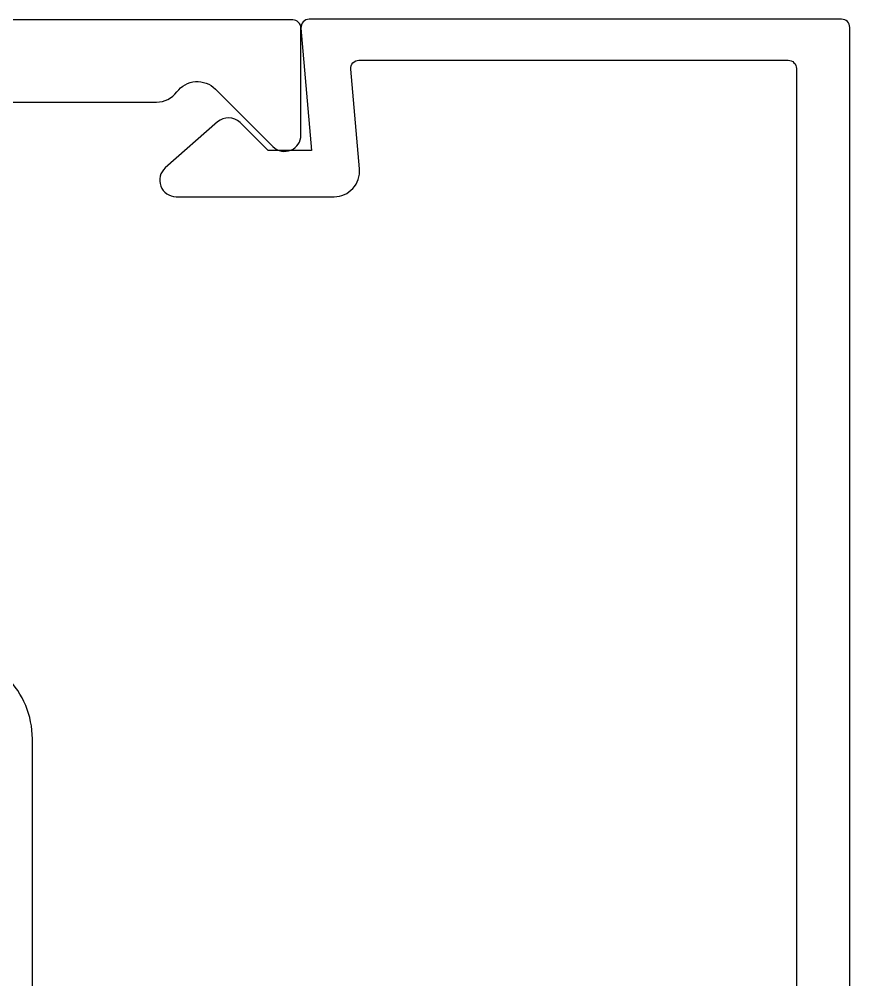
# Model space of a CAD drawing. Extents: x -26 to 91, y -47 to 75.
# Drawn here: x 43.882 to 44.893, y 54.995 to 56.164 of the extents above; entities that cross this region are included whole.
import ezdxf

# ---------------------------------------------------------------- set-up
doc = ezdxf.new("R2010")
doc.units = 0
doc.header["$MEASUREMENT"] = 0
doc.layers.get('0').update_dxf_attribs({"linetype": 'CONTINUOUS'})
doc.layers.add('FRAME', color=1, linetype='CONTINUOUS')

# ---------------------------------------------------------------- blocks, each defined once
blk = doc.blocks.new('3806 MULLION')
for points in [[(-1.344, -0.2035), (-1.359, -0.2185), (-1.612, -0.2185), (-1.612, -0.3435, -0.414214), (-1.643, -0.3745), (-1.799, -0.3745, -0.414214), (-1.83, -0.3435, -0.414214), (-1.799, -0.3125), (-1.674, -0.3125), (-1.674, -0.2185), (-3.625, -0.2185, -0.414214), (-3.731, -0.1125)], [(-4.4, -0.0725), (-4.4, -0.3696, -0.237131), (-4.4125, -0.3945, 0.457629), (-4.4159, -0.4413), (-4.3459, -0.5114, -0.668179), (-4.36, -0.5455), (-4.49, -0.5455, -0.414214), (-4.5, -0.5355), (-4.5, 0)]]:
    blk.add_lwpolyline(points, format="xyb")
blk = doc.blocks.new('3801 1 INCH GLASS STOP')
blk.add_lwpolyline([(3.1831, -0.668), (-0.0009, -0.668, -0.414214), (-0.0109, -0.658), (-0.0109, -0.01, -0.440011), (0, 0), (0.1491, -0.013), (0.1491, 0.04), (0.115, 0.0742, -0.395486), (0.1141, 0.1015), (0.1701, 0.1652, -0.691708), (0.2051, 0.152), (0.2051, -0.0403, -0.440011), (0.1714, -0.0712), (0.05, -0.0606, 0.440011), (0.0391, -0.0706), (0.0391, -0.593, 0.414214), (0.0491, -0.603), (1.5201, -0.603, 0.414214)], format="xyb")

msp = doc.modelspace()

# ---------------------------------------------------------------- block references
at = {"layer": 'FRAME', "xscale": -1, "rotation": 90}
for name, p in [('3806 MULLION', (43.6796, 51.6633)), ('3801 1 INCH GLASS STOP', (44.2251, 56.1533))]:
    msp.add_blockref(name, p, dxfattribs=at)

doc.saveas('drawing.dxf')
